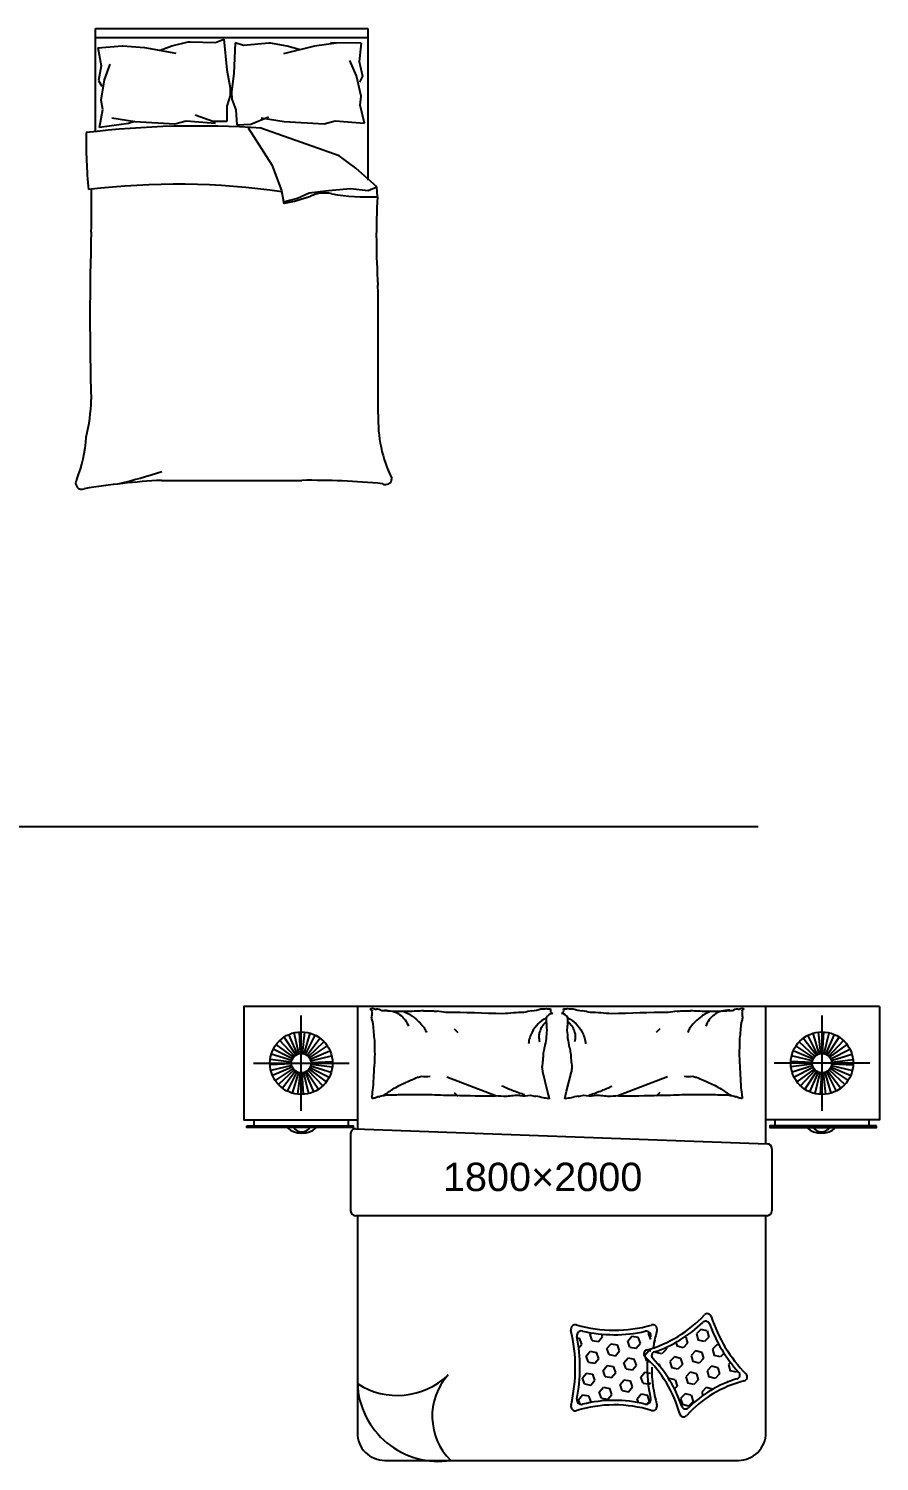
# Model space of a CAD drawing. Header units: millimetres. Extents: x -733 to 20318, y 212 to 20507.
# Drawn here: x 16379 to 20127, y 14196 to 20507 of the extents above; entities that cross this region are included whole.
import ezdxf

# ---------------------------------------------------------------- set-up
doc = ezdxf.new("R2010")
doc.units = ezdxf.units.MM
doc.layers.get('0').update_dxf_attribs({"color": 250})
doc.styles.get("Standard").update_dxf_attribs({"font": 'arial.ttf'})

msp = doc.modelspace()

# ---------------------------------------------------------------- hatches: boundary and pattern name
at = {"true_color": 0x000000}
h = msp.add_hatch(dxfattribs=at)
h.set_pattern_fill('HEX', color=18, scale=225, angle=-10.00000000000001, style=0)
h.set_pattern_definition([(349.9999999999999, (-41460.03394057386, 75918.62489763068), (8.459084993505035, 47.97385493426604), [28.12499999999997, -56.24999999999994]), (110, (-41460.03394057386, 75918.62489763068), (-45.77611958729636, -16.66114496998592), [28.12499999999989, -56.24999999999979]), (49.99999999999996, (-41432.3362225701, 75913.74104263147), (-37.31703459379131, 31.31270996428011), [28.125, -56.25])])
edge = h.paths.add_edge_path()
edge.add_arc((19708.37441789574, 14607.23676073881), 604.276101894353, 177.6100325616394, 192.9366814585443)
edge.add_arc((19100.3829322721, 14748.89481719342), 20, 346.8844454587255, 462.5833893578416)
edge.add_arc((18959.3948524411, 15380.49928920859), 627.1490151076313, 257.0346162802385, 282.5833893578416)
edge.add_arc((18814.19899668201, 14749.84882244949), 20, 77.03461628023892, 190.7960714485438)
edge.add_arc((18066.32178723469, 14607.23676073881), 741.3530852279989, 349.3416594540707, 370.7960714485437)
edge.add_arc((18814.53965445637, 14466.42289904171), 20, 169.3416594540707, 283.9720833665882)
edge.add_arc((18959.3948524411, 13884.23217209979), 579.9408895015513, 76.45134074860496, 103.9720833665882)
edge.add_arc((19099.94365023106, 14467.47749470283), 20, 256.4513407486049, 372.9366814585442)
h = msp.add_hatch(dxfattribs=at)
h.set_pattern_fill('HEX', color=18, scale=225, angle=-10.00000000000001, style=0)
h.set_pattern_definition([(166.1602823147967, (93828.64453741007, 63755.08286741158), (-11.65269306688986, -47.29970000401908), [28.12499999999996, -56.24999999999993]), (286.1602823147967, (93828.64453741007, 63755.08286741158), (46.78908832830836, 13.5583217835801), [28.12499999999996, -56.24999999999992]), (226.1602823147967, (93801.33604285897, 63761.81055289406), (35.13639526141849, -33.74137822043897), [28.12499999999999, -56.24999999999998])])
edge = h.paths.add_edge_path()
edge.add_arc((18739.70204270101, 14268.61016264352), 543.8484917049176, 378.2236008145124, 404.2758368793197, ccw=False)
edge.add_arc((19273.370077411, 14444.31490463953), 18, 198.223600814512, 314.7089414302727)
edge.add_arc((19653.2256859786, 14060.58027749291), 521.9468005513962, 107.18819811546959, 134.7089414302709, ccw=False)
edge.add_arc((19493.66531897924, 14576.41265023026), 18, 287.1881981154675, 401.8186227984912)
edge.add_arc((20004.33025187469, 15033.29855271782), 667.2177767051992, 200.3642109836695, 221.818622798494, ccw=False)
edge.add_arc((19361.93890315137, 14794.85200375834), 18, 380.36421098367, 494.1256655666093)
edge.add_arc((18956.42823148175, 15212.93165144503), 564.4341135968681, 288.57689305942915, 314.1256655666075, ccw=False)
edge.add_arc((19141.97837658814, 14660.84412183896), 18, 108.576893059426, 224.2758368793168)

# ---------------------------------------------------------------- linework, layer by layer
at = {"color": 18, "true_color": 0x000000}
for p, q in [((16673.12201315718, 20052.13468763821), (16673.12201315718, 20506.88091150794)), ((16673.12201315718, 20468.37231771922), (17873.12201311061, 20468.37231771922)), ((17009.68074931944, 20430.87542092388), (17082.27586693311, 20449.02819254337)), ((17082.27586693311, 20449.02819254337), (17090.35196114046, 20449.02819254337)), ((17090.35196114046, 20449.02819254337), (17201.98023382755, 20445.39763821074)), ((17201.98023382755, 20445.39763821074), (17238.27779263438, 20459.91985551216)), ((17238.27779263438, 20459.91985551216), (17252.79681622697, 20325.58934553952)), ((17873.12201311061, 20506.88091150794), (17873.12201311061, 19838.71342898481)), ((16683.65696729807, 20423.61431227317), (16698.17599089065, 20343.74211715902)), ((16683.75708296144, 20423.06355497993), (16791.24722821353, 20431.33254585398)), ((16791.24722821353, 20431.33254585398), (16793.89198758354, 20430.87542092388)), ((16793.89198758354, 20430.87542092388), (16889.89880523359, 20423.61431227317)), ((16889.89880523359, 20423.61431227317), (17027.82952872285, 20398.20043200296)), ((16958.86416703643, 20412.72264930438), (17009.68074931944, 20430.87542092388)), ((17288.35455775907, 20444.31248114113), (17282.24311588047, 20309.33789747785)), ((17325.48730092304, 20432.08272423788), (17288.35455775907, 20444.31248114113)), ((17436.67171865882, 20442.6693886823), (17325.48730092304, 20432.08272423788)), ((17444.73208527261, 20443.17316159566), (17436.67171865882, 20442.6693886823)), ((17518.31816840632, 20429.58410009003), (17444.73208527261, 20443.17316159566)), ((17638.31978203444, 20429.80892426993), (17502.24294204445, 20395.84065339721)), ((17570.16812817374, 20414.63653088857), (17518.31816840632, 20429.58410009003)), ((17733.68669842085, 20443.04463321594), (17638.31978203444, 20429.80892426993)), ((17844.15998012474, 20442.67393665057), (17708.50891625223, 20445.10866016633)), ((17708.50891625223, 20445.10866016633), (17733.68669842085, 20443.04463321594)), ((17844.15998012474, 20442.67393665057), (17834.65152192576, 20362.05161456444)), ((16698.17599089065, 20343.74211715902), (16687.28672322532, 20278.39213933174)), ((16712.69501436682, 20282.02269364981), (16738.10330550832, 20351.00322579518)), ((17252.79681622697, 20325.58934553952), (17267.31583970314, 20245.71715041082)), ((17824.01072495332, 20299.54671298463), (17794.3490270357, 20366.8079852984)), ((17834.65152192576, 20362.05161456444), (17849.59600323992, 20297.50815453433)), ((16687.28672322532, 20278.39213933174), (16701.80574670149, 20252.97825906153)), ((16698.17599089065, 20191.25883555233), (16712.69501436682, 20282.02269364981)), ((17282.24311588047, 20309.33789747785), (17272.73465768149, 20228.71557539172)), ((17844.16316769266, 20209.86528217752), (17824.01072495332, 20299.54671298463)), ((17849.59600323992, 20297.50815453433), (17836.69052860414, 20271.23809399625)), ((17267.31583970314, 20213.04216150445), (17252.79681622697, 20165.84495529667)), ((17267.31583970314, 20245.71715041082), (17267.31583970314, 20213.04216150445)), ((17272.73465768149, 20228.71557539172), (17274.772867497, 20196.10421845999)), ((17274.772867497, 20196.10421845999), (17292.20769722661, 20149.90459690005)), ((17839.40893859317, 20169.55412114174), (17844.16316769266, 20209.86528217752)), ((16690.91647915257, 20071.45054286655), (16705.43550262874, 20151.32273799525)), ((16705.43550262874, 20151.32273799525), (16698.17599089065, 20191.25883555233)), ((17252.79681622697, 20165.84495529667), (17252.79681622697, 20098.51609770401)), ((17292.20769722661, 20149.90459690005), (17296.40755598148, 20082.7068569967)), ((17858.88197813829, 20090.74314265006), (17839.40893859317, 20169.55412114174)), ((16818.89198760682, 20089.60331448605), (16690.91647915257, 20071.45054286655)), ((16746.10537505423, 20114.45146800968), (16847.34665095521, 20097.7130082071)), ((16847.34665095521, 20097.7130082071), (16818.89198760682, 20089.60331448605)), ((16847.34665095521, 20097.7130082071), (17023.36465863691, 20086.88830366435)), ((17023.36465863691, 20086.88830366435), (17072.58788431709, 20100.87767028443)), ((17072.58788431709, 20100.87767028443), (17201.44650939101, 20090.74314265006)), ((17191.09096627863, 20098.51609770401), (17112.13049635472, 20125.90885772504)), ((17252.79681622697, 20098.51609770401), (17191.09096627863, 20098.51609770401)), ((17296.40755598148, 20082.7068569967), (17357.99323865859, 20086.55596216402)), ((17345.66232404386, 20070.39041100204), (17450.87470794743, 19907.34820235655)), ((17357.99323865859, 20086.55596216402), (17435.09122571623, 20118.82079570631)), ((17606.4263879619, 19996.73521036009), (17397.06000702636, 20070.39041100204)), ((17403.54084380151, 20114.45146800968), (17504.78211958607, 20097.7130082071)), ((17504.78211958607, 20097.7130082071), (17680.80012738419, 20086.88830366435)), ((17680.80012738419, 20086.88830366435), (17730.02335306437, 20100.87767028443)), ((17730.02335306437, 20100.87767028443), (17858.88197813829, 20090.74314265006)), ((17746.42581195285, 19946.21220235847), (17606.4263879619, 19996.73521036009)), ((17820.31253195083, 19891.80234636722), (17746.42581195285, 19946.21220235847)), ((17450.87470794743, 19907.34820235655), (17493.65070793492, 19794.64317835362)), ((17913.35450071556, 19810.18909835682), (17820.31253195083, 19891.80234636722)), ((17493.65070793492, 19794.64317835362), (17501.42894795345, 19744.12017036655)), ((17501.42894795345, 19744.12017036655), (17563.65045188641, 19759.6660903552)), ((17563.65045188641, 19759.6660903552), (17614.20462798042, 19782.98417035392)), ((17614.20462798042, 19782.98417035392), (17699.75867593376, 19794.64317835362)), ((17699.75867593376, 19794.64317835362), (17796.97998793045, 19802.41533836368)), ((17796.97998793045, 19802.41533836368), (17874.75585989369, 19794.64317835362)), ((17874.75585989369, 19794.64317835362), (17913.35450071556, 19810.18909835682)), ((17915.34781158617, 19766.38104227157), (17913.35450071556, 19810.18909835682, 97.19999999999999)), ((16964.09892750153, 18517.06171151152), (17582.14509876625, 18517.06171151152)), ((-732.8133503092686, 16991.57276750769), (19593.38985834026, 16991.57276750769)), ((17579.9124001491, 15739.14061435549), (17579.9124001491, 16160.18655916319)), ((19874.59784284822, 15739.14061435549), (19874.59784284822, 16160.18655916319)), ((18254.49387221254, 16100.29380241517), (18270.51803776651, 16084.26963702127)), ((19160.01637074753, 16100.29380241517), (19143.99220542639, 16084.26963702127)), ((17545.25634185068, 15975.48025563933), (17469.42155370145, 16031.9725897692)), ((17550.26586288243, 15981.10600377309), (17485.39296635083, 16049.90866516651)), ((17556.17617866612, 15985.77638996117), (17504.23630424432, 16064.79884459746)), ((17562.80770785763, 15989.34950690941), (17525.37902169517, 16076.19069747793)), ((17569.95895416132, 15991.71678726029), (17548.17870845675, 16083.73808812517)), ((17577.41263094015, 15992.80630239569), (17571.94260744966, 16087.21169289252)), ((17584.9422621972, 15992.5849479308), (17595.94866451464, 16086.50596804851)), ((17592.31906341977, 15991.05944964445), (17619.46746781125, 16081.64235669879)), ((17599.31889436796, 15988.27615901005), (17641.78441026836, 16072.76863722414)), ((17605.72906890541, 15984.31964489041), (17662.22140313714, 16060.15443306874)), ((17611.35481698095, 15979.31012398963), (17680.15747847623, 16044.18302046302)), ((19843.15542601637, 15979.31012398963), (19774.35276452109, 16044.18302046302)), ((19848.78117409191, 15984.31964489041), (19792.28883986018, 16060.15443306874)), ((19855.19134862936, 15988.27615901005), (19812.72583272896, 16072.76863722414)), ((19862.19117981038, 15991.05944964445), (19835.04277518607, 16081.64235669879)), ((19869.56798103295, 15992.5849479308), (19858.56157848268, 16086.50596804851)), ((19877.09761205717, 15992.80630239569), (19882.56763554766, 16087.21169289252)), ((19884.551288836, 15991.71678726029), (19906.33153454057, 16083.73808812517)), ((19891.70253513969, 15989.34950690941), (19929.13122130214, 16076.19069747793)), ((19898.3340643312, 15985.77638996117), (19950.27393898583, 16064.79884459746)), ((19904.24438011489, 15981.10600377309), (19969.11727664649, 16049.90866516651)), ((19909.25390114664, 15975.48025563933), (19985.08868929587, 16031.9725897692)), ((17538.51653709664, 15962.07025002273), (17447.93363012961, 15989.21865441421)), ((17541.29982790566, 15969.07008108733), (17456.80734961882, 16011.53559694408)), ((17616.02520318358, 15973.39980806041), (17695.04765797994, 16025.3396827005)), ((17619.5983202628, 15966.76827905808), (17706.43951072945, 16004.19696504591)), ((17621.96560068644, 15959.61703263797), (17713.98690137669, 15981.39727828434)), ((19832.54464254371, 15959.61703263797), (19740.52334162063, 15981.39727828434)), ((19834.91192273452, 15966.76827905808), (19748.07073226786, 16004.19696504591)), ((19838.48503981374, 15973.39980806041), (19759.46258525021, 16025.3396827005)), ((19913.21041532449, 15969.07008108733), (19997.7028933785, 16011.53559694408)), ((19915.99370590068, 15962.07025002273), (20006.57661286771, 15989.21865441421)), ((17369.38942763611, 15949.66358675206), (17790.43537242926, 15949.66358675206)), ((17536.76968444727, 15947.16381771773), (17442.36429389223, 15941.69379413993)), ((17536.99103886849, 15954.69344878561), (17443.07001870713, 15965.69985116125)), ((17537.85919961176, 15939.7101408807), (17445.83789868868, 15917.92989521978)), ((17540.22647980257, 15932.55889446059), (17453.38528933591, 15895.13020847276)), ((17543.79959688178, 15925.92736545826), (17464.77714231826, 15873.98749081817)), ((17548.46998308442, 15920.01704952904), (17479.66732158914, 15855.14415305565)), ((17554.09573115996, 15915.00752861371), (17497.60339692823, 15839.17274044993)), ((17560.50590569741, 15911.05101450862), (17518.04038979701, 15826.55853629453)), ((17567.50573687843, 15908.26772387423), (17540.35733248695, 15817.68481680533)), ((17574.882538101, 15906.74222557332), (17563.87613555073, 15812.82120547017)), ((17582.41216912522, 15906.52087112299), (17587.88219261571, 15812.11548062615)), ((17589.86584590405, 15907.61038625838), (17611.64609160862, 15815.58908539351)), ((17597.01709244057, 15909.97766659471), (17634.44577837019, 15823.13647604074)), ((17603.64862139925, 15913.55078354295), (17655.58849605388, 15834.52832892122)), ((17609.55893718294, 15918.22116974559), (17674.43183371454, 15849.41850833761)), ((17614.56845821469, 15923.84691787934), (17690.40324636392, 15867.35458374947)), ((17618.52497239254, 15930.25709243134), (17703.01745044655, 15887.79157656004)), ((17621.30826296873, 15937.25692349594), (17711.89116993576, 15910.10851910446)), ((17622.83376119687, 15944.63372473306), (17716.75478135824, 15933.62732234287)), ((17623.0551156181, 15952.16335580094), (17717.46050617314, 15957.63337937874)), ((18665.32428823068, 15825.60495525591), (18643.86009592219, 15911.40390651467)), ((18749.18595472939, 15825.60495525591), (18770.6501472707, 15911.40390651467)), ((20085.12081536121, 15949.66358675206), (19664.07487056806, 15949.66358675206)), ((19831.45512737922, 15952.16335580094), (19737.04973682418, 15957.63337937874)), ((19831.67648180044, 15944.63372473306), (19737.75546163908, 15933.62732234287)), ((19833.20198002859, 15937.25692349594), (19742.61907306156, 15910.10851910446)), ((19835.98527083761, 15930.25709243134), (19751.49279255077, 15887.79157656004)), ((19839.94178478263, 15923.84691787934), (19764.1069966334, 15867.35458374947)), ((19844.95130581438, 15918.22116974559), (19780.07840928278, 15849.41850833761)), ((19850.86162159807, 15913.55078354295), (19798.92174694344, 15834.52832892122)), ((19857.49315055675, 15909.97766659471), (19820.06446462712, 15823.13647604074)), ((19864.64439709327, 15907.61038625838), (19842.8641513887, 15815.58908539351)), ((19872.0980738721, 15906.52087112299), (19866.62805038161, 15812.11548062615)), ((19879.62770489632, 15906.74222557332), (19890.63410744659, 15812.82120547017)), ((19887.00450635172, 15908.26772387423), (19914.15291051037, 15817.68481680533)), ((19894.00433729991, 15911.05101450862), (19936.46985320031, 15826.55853629453)), ((19900.41451183736, 15915.00752861371), (19956.90684606909, 15839.17274044993)), ((19906.0402599129, 15920.01704952904), (19974.84292140818, 15855.14415305565)), ((19910.71064611553, 15925.92736545826), (19989.73310091189, 15873.98749081817)), ((19914.28376319475, 15932.55889446059), (20001.12495366141, 15895.13020847276)), ((19916.65104338556, 15939.7101408807), (20008.67234430864, 15917.92989521978)), ((19917.51920412882, 15954.69344878561), (20011.44022429019, 15965.69985116125)), ((19917.74055855005, 15947.16381771773), (20012.14594910509, 15941.69379413993)), ((18220.75803372666, 15888.78171297015), (18439.73503242835, 15805.2111211849)), ((19193.75220923341, 15888.78171297015), (18974.77521076455, 15805.2111211849)), ((18254.49387221254, 15820.27951707764), (18270.51803776651, 15804.25535166919)), ((18673.12950458965, 15794.40525657024), (18665.32428823068, 15825.60495525591)), ((18741.38073837041, 15794.40525657024), (18749.18595472939, 15825.60495525591)), ((19160.01637074753, 15820.27951707764), (19143.99220542639, 15804.25535166919)), ((17819.19967457309, 15660.83447049946), (19633.00112848758, 15594.39991564191)), ((17797.7042643319, 15640.02751651911), (17797.7042643319, 15298.54353298774)), ((19653.15176550887, 15573.59263561134), (19653.15176550887, 15298.54353298774)), ((19632.33378650277, 15277.72555403985), (17818.522243338, 15277.72555403985))]:
    msp.add_line(p, q, dxfattribs=at)
msp.add_line((16673.12201315718, 20506.88091150794), (17873.12201311061, 20506.88091150794))
for points in [[(20127.25512152194, 16199.66358675206), (17327.25512147538, 16199.66358675206), (17327.25512147538, 15699.66358675206), (17827.25512147538, 15699.66358675206)], [(17827.25512147538, 16199.66356805285), (17827.25512147538, 15660.56872432578)], [(20127.25512152194, 16199.66358675206), (20127.25512152194, 15699.66358675206), (19627.25512152194, 15699.66358675206)], [(19627.25512152194, 15594.58699371076), (19627.25512152194, 16199.66356805285)], [(17372.72799019358, 15673.5511348064), (17372.72799019358, 15699.66358675206)], [(17787.09680987179, 15699.66358675206), (17787.09680987179, 15673.5511348064)], [(19667.41343312553, 15699.66358675206), (19667.41343312553, 15673.5511348064)], [(20081.78225280374, 15673.5511348064), (20081.78225280374, 15699.66358675206)]]:
    msp.add_lwpolyline(points, dxfattribs=at)
for points in [[(17946.48157111026, 16182.45061010871, -0.0881531318181468), (17982.36164990469, 16178.7682804837, -0.0881531318190246), (18014.77685807861, 16162.95076173024, -0.0775471207029249), (18037.26954902179, 16140.49348576859, -0.07754712070444299), (18051.85148310504, 16112.25136143671)], [(18031.67422585777, 16176.52896133709, -0.0278421621871093), (18056.38596233568, 16165.50077113548, -0.0486850077751128), (18069.41296560346, 16157.10090995467, -0.0236664622263066), (18098.42815068207, 16131.78931761409, -0.0312234184537797), (18118.19531330495, 16110.30150868223, -0.0468009736850804), (18123.50306594401, 16102.33559779349, -0.023190832047154), (18131.85428925446, 16084.9518085282)], [(19382.83601733512, 16176.52896133709, 0.0278421621871093), (19358.12428062438, 16165.50077113548, 0.0486850077751128), (19345.09727758943, 16157.10090995467, 0.0236664622263066), (19316.082092278, 16131.78931761409, 0.0312234184537797), (19296.31492965511, 16110.30150868223, 0.0468009736850804), (19291.00717724889, 16102.33559779349, 0.023190832047154), (19282.6559537056, 16084.9518085282)], [(19468.02867208264, 16182.45061010871, 0.0881531318181468), (19432.14859305538, 16178.7682804837, 0.0881531318190246), (19399.73338488146, 16162.95076173024, 0.0775471207029249), (19377.24069393828, 16140.49348576859, 0.07754712070444299), (19362.65875985502, 16112.25136143671)], [(18659.65611445374, 16149.31568194638, 0.0773794298008275), (18623.48401830188, 16122.98397035679, 0.0773794298004389), (18597.02920475631, 16086.90180803874, 0.0475254861911322), (18586.7161357741, 16061.32068103521, 0.0475254861919447), (18581.41877203836, 16034.25240823467)], [(18661.19010122149, 16132.65866478955, 0.0536899463297647), (18646.42783677793, 16119.17386499167, 0.0703117485643946), (18638.00633633166, 16106.40150966115, 0.0154482349215183), (18634.12557965732, 16097.51247460131, 0.0132435682896378), (18630.20111997268, 16086.90180803874, 0.0821266656645959), (18627.09416336968, 16068.11375192533, 0.064163702142309), (18630.20111997268, 16044.00225903132)], [(18753.3201419714, 16132.65866478955, -0.0536899463297647), (18768.08240641496, 16119.17386499167, -0.0703117485643946), (18776.50390662841, 16106.40150966115, -0.0154482349215183), (18780.38466330274, 16097.51247460131, -0.0132435682896378), (18784.30912322021, 16086.90180803874, -0.0821266656645959), (18787.41607959039, 16068.11375192533, -0.064163702142309), (18784.30912322021, 16044.00225903132)], [(18754.85412850633, 16149.31568194638, -0.0773794298008275), (18791.02622489101, 16122.98397035679, -0.0773794298004389), (18817.48103820375, 16086.90180803874, -0.0475254861911322), (18827.7941074188, 16061.32068103521, -0.0475254861919447), (18833.0914709217, 16034.25240823467)], [(18565.54619553155, 15809.6387899544, -0.0097294744723616), (18537.1902813635, 15819.02380547886, -0.009729474473291), (18509.22097875393, 15829.50495427699, -0.0079705008528091), (18486.62572754204, 15838.89706915702, -0.0079705008551367), (18464.34134086251, 15849.00465588485)], [(18848.96404766134, 15809.6387899544, 0.0097294744723616), (18877.31996159657, 15819.02380547886, 0.009729474473291), (18905.28926443896, 15829.50495427699, 0.0079705008528091), (18927.88451565086, 15838.89706915702, 0.0079705008551367), (18950.16890233039, 15849.00465588485)], [(17827.25512147538, 15277.72555403985), (17827.25512147538, 14320.93337533056, 0.4142135623730956), (17948.52492869488, 14199.66356805285), (19505.98531430244, 14199.66356805285, 0.4142135623730951), (19627.25512152194, 14320.93337533056), (19627.25512152194, 15277.72555403985)]]:
    msp.add_lwpolyline(points, format="xyb", dxfattribs=at)
for points in [[(17339.76694875985, 15673.5511348064), (17809.41150574601, 15673.5511348064), (17809.41150574601, 15666.01410235794), (17339.76694875985, 15666.01410235794)], [(20114.74329423747, 15673.5511348064), (19645.0987372513, 15673.5511348064), (19645.0987372513, 15666.01410235794), (20114.74329423747, 15666.01410235794)]]:
    msp.add_lwpolyline(points, close=True, dxfattribs=at)
for centre, radius in [((17579.9124001491, 15949.66358675206), 137.7788049536466), ((19874.59784284822, 15949.66358675206), 137.7788049536466), ((17579.9124001491, 15949.66358675206), 43.21507558043231), ((19874.59784284822, 15949.66358675206), 43.21507558043231)]:
    msp.add_circle(centre, radius, dxfattribs=at)
for centre, radius, start, end in [((17122.175952007, 15935.59419441288), 4142.321486726886, 86.08654779318368, 96.78212990331369), ((18724.24949024053, 20002.26723176154), 2091.778678645356, 178.7217764725935, 185.6039712620208), ((17031.70381363662, 16581.82351278509), 3239.645453661508, 81.78448786613194, 96.90062085707106), ((12384.82253433386, 19724.118429837), 4271.420903137614, 358.476202122976, 1.008193591364048), ((17368.12397703243, 20469.66274110735), 744.5947783592356, 280.6617099570211, 289.880578225651), ((17684.24835375691, 19626.37530758064), 156.2912904845209, 78.66080137906722, 113.7384159030398), ((17874.67668327218, 20674.01522843709), 908.5449667364647, 259.8762842370841, 272.565706833665), ((21162.50470937876, 19595.01833886741), 3251.675428922653, 176.979123374445, 183.8364525617592), ((17505.78937661549, 19742.5543042961), 4.633063210475548, 160.2463654688427, 271.1376547650733), ((28759.61170059809, 19235.98084719986), 12110.67211201184, 178.2277092583866, 181.7185413144308), ((-96627.37886276381, 18803.90344752657), 114546.9307397225, 0.002167784649202882, 0.286887483354303), ((15910.42195137771, 18886.92399810378), 744.0992646147527, 346.0648409764248, 358.9112522114953), ((18498.1492457976, 18782.6858706), 579.1613820464387, 177.471364874962, 206.4680929259851), ((16041.9978371886, 18742.27889617458), 591.6334839512067, 337.9750845930915, 356.6520011765699), ((16153.43022386724, 21102.27844510944), 2673.153989469836, 283.3832196888646, 287.7053276481594), ((16613.17036655446, 18505.18838696433), 27.34463155686351, 146.1735837340273, 293.4781424267082), ((17123.8821942191, 15463.91765849392), 3057.322243523056, 92.9957824764648, 99.40907111929836), ((17619.17283274879, 15176.67517006765), 3340.59175884816, 84.49980393717503, 90.6350871953954), ((17952.0794938383, 18526.47530480015), 27.68125831987782, 242.6587586480874, 356.0200192340636), ((17882.72136035032, 16191.59986750797), 3.553243559341182, 291.7883021685651, 340.4360329173504), ((17884.53674181021, 16185.9430110902), 2.409166033043434, 340.4360329173504, 101.8930576167471), ((17884.11198001943, 16216.42837457816), 26.09187473551294, 274.3025393967213, 291.7883021679482), ((17890.92923495575, 16186.80103937854), 4.445864346517442, 201.9903990686477, 281.8930576167471), ((17858.17712898954, 16165.64410138867), 34.07060671800298, 338.5790154614552, 8.133482688570174), ((17906.93089509971, 16176.53231977361), 16.20482650192204, 158.5790154614553, 201.9903990686477), ((17909.09421727649, 16218.01439013266), 30.0062071139475, 239.3487444143961, 274.3025393967213), ((17906.2096893753, 16132.29971834276), 56.02889601861425, 59.34874441439613, 84.74081280262291), ((17906.37895562343, 15328.08838004471), 852.885033703552, 84.74081280262291, 88.0921136728657), ((18000.15769949771, 14624.75767452029), 1552.703689872655, 88.0921136728657, 90.5757399411894), ((18127.80603072263, 15272.43130249313), 907.3539732394323, 90.5757399411894, 94.80184608554259), ((18132.02189751557, 16480.47512398384), 301.0310832939807, 267.4614140539568, 274.8018460855426), ((18185.23243609472, 16336.3385417882), 158.3353738527755, 259.8101238930073, 267.4614140539568), ((18119.90339546121, 15631.27998875039), 549.9790220844137, 79.81012389300732, 83.91330480646371), ((18217.27037550538, 11046.6845172899), 5125.899609546053, 87.19424566774335, 90.00077866824584), ((18561.35144764214, 15463.20369154032), 709.3804348286951, 90, 97.54685091760916), ((18629.65113813645, 15930.31431357426), 251.7131500388528, 97.54685091760916, 105.7439831311443), ((18550.1265943016, 16493.1024130759), 316.6827034246771, 278.4371937408746, 285.7439831311443), ((18636.0550830572, 16355.73411435812), 167.433652466855, 270, 278.4371937408746), ((18691.23902362428, 16133.40594107044), 35.52305408839958, 94.40020943447622, 153.4194787235477), ((18678.98346767417, 16282.23475330501), 93.93429142127792, 258.727623508846, 270), ((18691.17931094609, 16182.19842358426), 13.6372088292286, 153.4194787235477, 258.727623508846), ((18723.33093201398, 16182.19842358426), 13.6372088292286, 281.272376491154, 26.58052127645233), ((18723.27121933579, 16133.40594107044), 35.52305408839958, 26.58052127645233, 85.59979056552376), ((18735.52677528589, 16282.23475330501), 93.93429142127792, 270, 281.272376491154), ((18778.45515990286, 16355.73411435812), 167.433652466855, 261.5628062591254, 270), ((18864.38364889129, 16493.1024130759), 316.6827034246771, 254.2560168688557, 261.5628062591254), ((18784.85910505644, 15930.31431357426), 251.7131500388528, 74.2560168688557, 82.45314908239084), ((18853.15879531793, 15463.20369154032), 709.3804348286951, 82.45314908239084, 90), ((19197.23986745469, 11046.6845172899), 5125.899609546053, 89.99922133175416, 92.80575433225667), ((19294.60684749886, 15631.27998875039), 549.9790220844137, 96.08669519356191, 100.1898761069927), ((19229.27780686534, 16336.3385417882), 158.3353738527755, 272.5385859460433, 280.1898761069927), ((19282.48834567732, 16480.47512398384), 301.0310832939807, 265.1981539144574, 272.5385859460433), ((19286.70421247027, 15272.43130249313), 907.3539732394323, 85.19815391445744, 89.4242600588106), ((19414.35254369519, 14624.75767452029), 1552.703689872655, 89.4242600588106, 91.90788632713473), ((19508.13128733664, 15328.08838004471), 852.885033703552, 91.90788632713473, 95.25918719737712), ((19508.30055358476, 16132.29971834276), 56.02889601861425, 95.25918719737712, 120.6512555856039), ((19505.41602568357, 16218.01439013266), 30.0062071139475, 265.6974606032787, 300.6512555856038), ((19530.39826294064, 16216.42837457816), 26.09187473551294, 248.2116978320518, 265.6974606032787), ((19556.33311397053, 16165.64410138867), 34.07060671800298, 171.8665173114298, 201.4209845385448), ((19507.57934809319, 16176.53231977361), 16.20482650192204, 338.0096009313523, 21.42098453854474), ((19523.58100800432, 16186.80103937854), 4.445864346517442, 258.1069423832529, 338.0096009313523), ((19529.97350138269, 16185.9430110902), 2.409166033043434, 78.10694238325293, 199.5639670826496), ((19531.78888260975, 16191.59986750797), 3.553243559341182, 199.5639670826496, 248.2116978314349), ((17639.92956657551, 16099.56997359164), 255.653281965628, 8.133482688570174, 12.10945804624377), ((18097.2514539457, 16163.28475666283), 206.0892541459462, 187.680896597258, 192.1094580462438), ((18842.86572998046, 16175.80212044172), 948.7571863030553, 183.3687485752542, 187.680896597258), ((19170.68776609033, 16149.60816480502), 511.0635073665084, 180, 186.2323648062184), ((18871.57947970211, 16058.47145241328), 211.9552209978999, 170.315633772083, 180), ((18243.82247686974, 16149.60816480502), 511.0635073665084, 353.7676351937816, 0), ((18542.93076325796, 16058.47145241328), 211.9552209978999, 0, 9.684366227917033), ((18571.6445129796, 16175.80212044172), 948.7571863030553, 352.319103402742, 356.6312514247459), ((19317.25878901436, 16163.28475666283), 206.0892541459462, 347.8905419537562, 352.319103402742), ((19774.58067638456, 16099.56997359164), 255.653281965628, 167.8905419537562, 171.8665173114298), ((18607.60241471819, 16028.89587910372), 705.2679117815086, 178.3669113500059, 183.3687485752542), ((19555.454689354, 15864.8125808953), 916.5238233678336, 167.8016207096834, 170.315633772083), ((17859.05555360607, 15864.8125808953), 916.5238233678336, 9.684366227917033, 12.19837929031656), ((18806.90782847471, 16028.89587910372), 705.2679117815086, 356.6312514247459, 1.633088649987382), ((19320.15044921666, 15911.84969707442), 1418.613289694862, 176.9450422127855, 178.3669113500059), ((17963.96036706521, 16027.08012095295), 684.5427304850467, 351.9949490405682, 357.3351181770855), ((18325.68017490796, 16064.88005190963), 329.5226355200579, 347.8016207096834, 351.9949490405682), ((19088.83006828494, 16064.88005190963), 329.5226355200579, 188.0050509594318, 192.1983792903166), ((19450.54987589485, 16027.08012095295), 684.5427304850467, 182.6648818229145, 188.0050509594318), ((18094.35979374341, 15911.84969707442), 1418.613289694862, 1.633088649987382, 3.054957787214535), ((32044.36898002989, 15086.09775575801), 14168.7565841704, 176.4951424861794, 176.9450422127855), ((18573.57715167693, 15914.67519307967), 70.35903323513824, 357.3351181770855, 14.04519379131283), ((18840.93309128314, 15914.67519307967), 70.35903323513824, 165.9548062086872, 182.6648818229145), ((5370.141262930178, 15086.09775575801), 14168.7565841704, 3.054957787214535, 3.504857513820584), ((17838.07315914548, 16126.04980717638), 324.8653941031832, 296.498480994053, 302.1349799376584), ((17397.79216148547, 17207.10625647676), 1488.293212868076, 294.3265274823554, 296.498480994053), ((17875.96128373063, 16367.71978164084), 526.4584246681183, 290.6742807178319, 294.3265274823554), ((18088.5396099615, 15948.0922557244), 60.24092708142693, 274.0827714286013, 290.6742807178319), ((18127.33774054452, 16173.87882343369), 282.692171189669, 266.4448000720491, 274.0827714286013), ((19287.17250241555, 16173.87882343369), 282.692171189669, 265.9172285713987, 273.5551999279509), ((19325.97063299856, 15948.0922557244), 60.24092708142693, 249.3257192821679, 265.9172285713987), ((19538.54895946226, 16367.71978164084), 526.4584246681183, 245.6734725176446, 249.3257192821679), ((20016.71808170743, 17207.10625647676), 1488.293212868076, 243.5015190059468, 245.6734725176446), ((19576.43708381458, 16126.04980717638), 324.8653941031832, 237.8650200623415, 243.5015190059468), ((18224.41989257588, 15783.26078766018), 333.7405307171615, 170.0016418725077, 176.4951424861794), ((17872.06528200425, 15797.89245183688), 20.08522128911515, 350.0016418725077, 16.69776601852585), ((17892.01561389148, 15793.04316223475), 1.372680608547013, 16.69776601852585, 97.12039325774803), ((17918.72336859471, 15706.15471957476), 90.90158032692543, 97.12039325774803, 106.221150765057), ((17944.0027396626, 15725.49846302477), 79.72685717122877, 106.221150765057, 117.2841168051732), ((17911.24993357464, 15847.9298162541), 47.06045090098264, 282.8690372766316, 297.2841168051732), ((17923.37317163713, 15957.39604635796), 151.5857512165224, 273.5739725760516, 282.8690372766316), ((17539.85736244015, 16449.17868161915), 757.1157164790839, 302.1349799376584, 305.8262847352491), ((17951.08583154745, 17019.13430848558), 1209.531562097261, 270.2865440386193, 273.5739725760516), ((18127.11733141571, 21753.22540792454), 5942.122496034561, 269.0296215853418, 270.2865440386193), ((18315.9039107117, 19301.20989972543), 3493.655838357452, 267.3903706958172, 269.0296215853418), ((18669.6017221979, 36590.51883413972), 20786.56430865211, 268.8619115924847, 269.3570582655661), ((18366.34179278865, 14347.24767498606), 1459.695428219597, 85.3824175386063, 87.2509347966942), ((18531.75236452027, 15568.00417476675), 239.0488910340588, 87.2509347966942, 101.5585610905812), ((18560.20769597619, 15957.43979068116), 151.6167891681981, 263.5659463706154, 281.5585610905812), ((18627.76524764142, 15927.63212843907), 124.4189523643613, 252.6135869166069, 263.5659463706154), ((18574.49976708397, 15568.60981552504), 238.6490235553029, 72.61358691660693, 80.51589503839392), ((18625.7800809539, 15515.73016895905), 281.3391181095448, 80.51589503839392, 85.9170597895618), ((18673.0616714771, 15793.45496759684), 0.9527069148668592, 85.9170597895618, 194.0449370335651), ((18741.44857148296, 15793.45496759684), 0.9527069148668592, 345.9550629664349, 94.08294021043818), ((18788.73016223899, 15515.73016895905), 281.3391181095448, 94.08294021043818, 99.48410496160608), ((18840.0104758761, 15568.60981552504), 238.6490235553029, 99.48410496160608, 107.3864130833931), ((18786.74499555147, 15927.63212843907), 124.4189523643613, 276.4340536293846, 287.3864130833931), ((18854.30254698388, 15957.43979068116), 151.6167891681981, 258.4414389094185, 276.4340536293846), ((18882.75787843979, 15568.00417476675), 239.0488910340588, 78.44143890941885, 92.74906520330582), ((19048.16845017142, 14347.24767498606), 1459.695428219597, 92.74906520330582, 94.6175824613937), ((18744.908520995, 36590.51883413972), 20786.56430865211, 270.6429417344339, 271.1380884075154), ((19098.60633224837, 19301.20989972543), 3493.655838357452, 270.9703784146582, 272.6096293041828), ((19287.39291177719, 21753.22540792454), 5942.122496034561, 269.7134559613807, 270.9703784146582), ((19463.42441141262, 17019.13430848558), 1209.531562097261, 266.4260274239484, 269.7134559613807), ((19874.65288051992, 16449.17868161915), 757.1157164790839, 234.1737152647509, 237.8650200623415), ((19491.13707155577, 15957.39604635796), 151.5857512165224, 257.1309627233685, 266.4260274239484), ((19503.26030938543, 15847.9298162541), 47.06045090098264, 242.7158831948268, 257.1309627233685), ((19470.5075035303, 15725.49846302477), 79.72685717122877, 62.71588319482685, 73.77884923494301), ((19495.78687436535, 15706.15471957476), 90.90158032692543, 73.77884923494301, 82.87960674225195), ((19190.09035038418, 15783.26078766018), 333.7405307171615, 3.504857513820584, 9.998358127492308), ((19522.49462930142, 15793.04316223475), 1.372680608547013, 82.87960674225195, 163.3022339814742), ((19542.44496095582, 15797.89245183688), 20.08522128911515, 163.3022339814742, 189.9983581274923), ((17582.89510528214, 15735.62127593082), 94.77634518363337, 227.2595931188405, 312.7404068811595), ((17582.36887799232, 15689.01246569053), 41.80420750304717, 213.3769408590616, 326.6230591409384), ((17818.522243338, 15640.02751651911), 20.81797894454213, 88.13522752691732, 180), ((19871.61513794801, 15735.62127593082), 94.77634518363337, 227.2595931188405, 312.7404068811595), ((19872.14136500499, 15689.01246569053), 41.80420750304717, 213.3769408590616, 326.6230591409384), ((19632.33378650277, 15573.59263561134), 20.81797894454213, 0, 88.16300967576345), ((17818.522243338, 15298.54353298774), 20.81797894454213, 180, 270), ((19632.33378650277, 15298.54353298774), 20.81797894454213, 270, 0), ((18956.42823148175, 15212.93165144503), 546.434113596868, 285.5368194264257, 317.02837588572), ((19369.41980574868, 14828.19300214519), 18, 17.90286504860908, 137.0283758857203), ((20004.33025187469, 15033.29855271782), 649.217776705199, 197.9028650486091, 224.3306294539744), ((18787.91750133625, 14777.24859070199), 20, 74.13190586717, 193.257416991262), ((18066.32178723469, 14607.23676073881), 721.3530852279988, 346.8296528544336, 13.25741699126202), ((18959.3948524411, 15380.49928920859), 607.1490151076313, 254.13190586717, 285.6234627918154), ((18814.19899668201, 14749.84882244949), 20, 77.03461628023892, 190.7960714485438), ((18959.3948524411, 15380.49928920859), 627.1490151076313, 257.0346162802385, 282.5833893578416), ((19100.3829322721, 14748.89481719342), 20, 346.8844454587255, 102.5833893578416), ((19128.27991163015, 14777.24859070199), 20, 346.742583008738, 105.86809413283), ((19708.37441789574, 14607.23676073881), 584.2761018943527, 163.7311154154864, 169.407246508583), ((18956.42823148175, 15212.93165144503), 564.4341135968681, 288.5768925625929, 314.1256653371972), ((19361.93890315137, 14794.85200375834), 18, 20.36421085156329, 134.1256653371976), ((20004.33025187469, 15033.29855271782), 667.2177767051992, 200.3642108515633, 221.8186229720691), ((18066.32178723469, 14607.23676073881), 741.3530852279989, 349.3416594540707, 10.79607144854377), ((19666.96837315924, 14605.29797314425), 543.8484917049176, 166.8844454587255, 170.5076185676162), ((19107.28941047221, 14669.68944470623), 18, 105.2921877702094, 224.4176991323758), ((18739.70204270101, 14268.61016264352), 525.8484917049177, 15.00855813374323, 47.42916695889335), ((19141.97837658814, 14660.84412183896), 18, 108.5768925625929, 224.2758371120983), ((18739.70204270101, 14268.61016264352), 543.8484917049176, 18.22360075547198, 44.27583711209775), ((19708.37441789574, 14607.23676073881), 604.276101894353, 177.6100325616394, 192.9366814585443), ((19708.37441789574, 14607.23676073881), 584.2761018943527, 179.6754041454993, 196.1517241717473), ((19495.59261188499, 14575.87828818701), 17.00349331600672, 281.5067352523156, 47.50008517186699), ((19526.72579912125, 14567.14208410754), 18.17344591709406, 284.928833223848, 43.39034876528954), ((18003.290831853, 14809.61811255597), 323.5774914030294, 237.04163043134, 313.8531359082735), ((18185.32026447012, 14554.02091485789), 358.4182442055972, 182.5434773608616, 278.6330544716128), ((18428.06463203981, 14393.99776112746), 271.045221078674, 137.7382955038242, 225.8057605187648), ((19653.2256859786, 14060.58027749291), 503.9468005513962, 103.9885511366306, 138.0566795069323), ((19653.2256859786, 14060.58027749291), 521.9468005513962, 107.1881980196524, 134.7089414130925), ((18814.53965445637, 14466.42289904171), 20, 169.3416594540707, 283.9720833665882), ((18959.3948524411, 13884.23217209979), 579.9408895015513, 76.45134074860496, 103.9720833665882), ((19099.94365023106, 14467.47749470283), 20, 256.4513407486049, 12.93668145854426), ((18788.1750269293, 14438.32170162691), 20, 166.8296528544336, 287.1717301997571), ((18959.3948524411, 13884.23217209979), 559.9408895015512, 73.10360286457448, 107.1717301997571), ((19127.95005160972, 14439.13809220008), 20, 253.1036028645745, 16.15172417174735), ((19264.99831587664, 14409.44697367136), 18, 195.0085581337432, 318.0566795069323), ((19273.370077411, 14444.31490463953), 18, 198.223600755472, 314.7089414130922)]:
    msp.add_arc(centre, radius, start, end, dxfattribs=at)

# ---------------------------------------------------------------- texts
at = {"color": 18, "true_color": 0x000000, "insert": (19083.06146161287, 15384.34907290262), "char_height": 125, "width": 45827.46413736603, "attachment_point": 9}
msp.add_mtext('1800×2000', dxfattribs=at)

doc.saveas('drawing.dxf')
